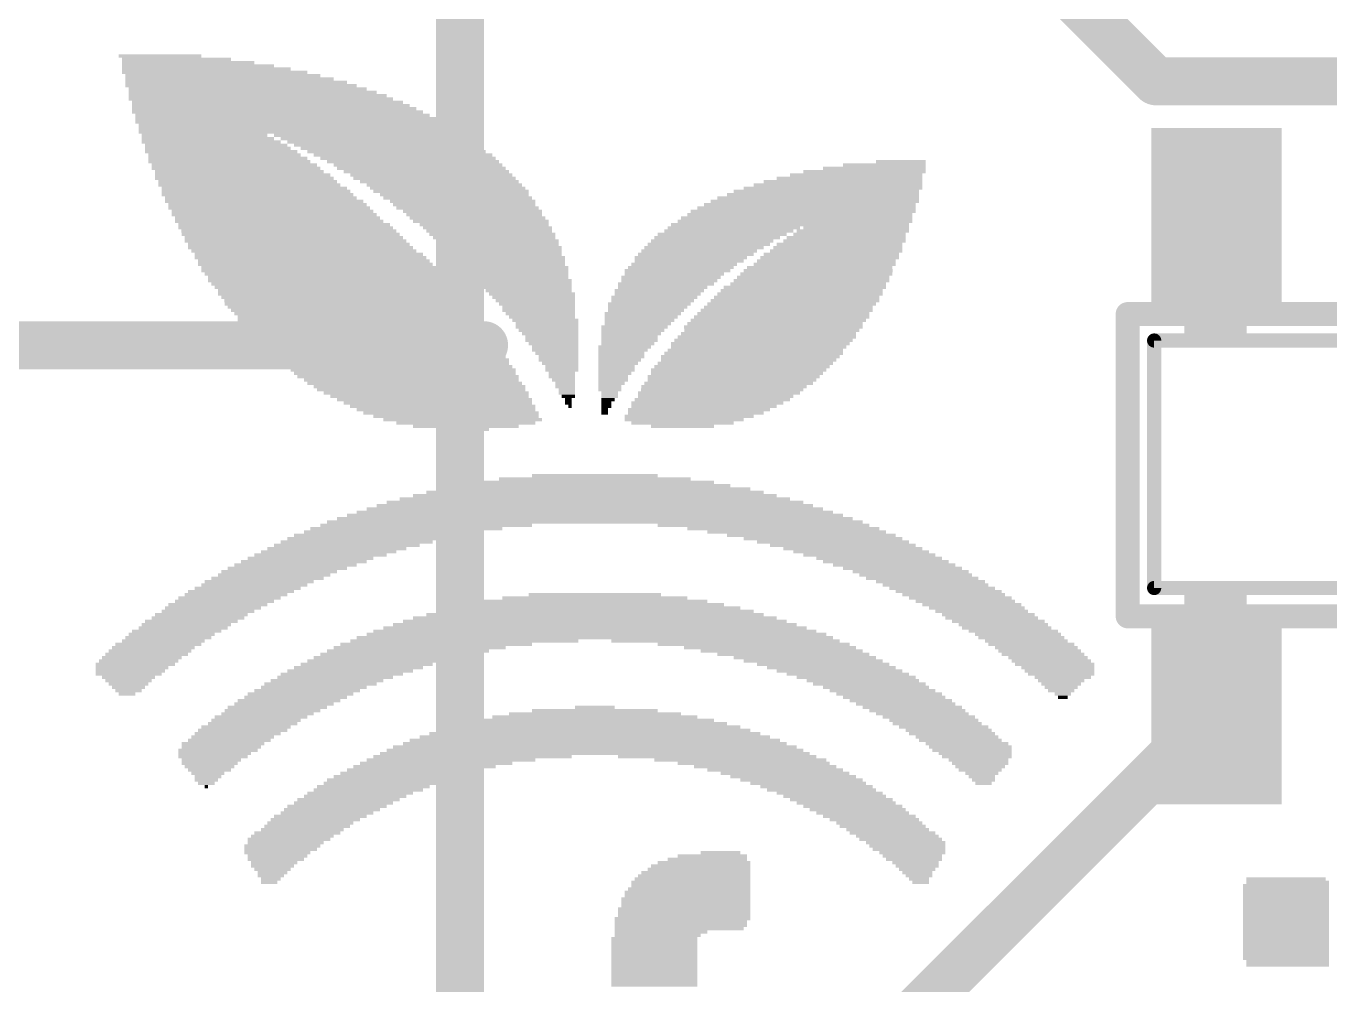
# Model space of a CAD drawing. Extents: x -6.7 to 68.6, y -6.2 to 53.6.
# Drawn here: x 17.52 to 24.42, y 6.01 to 11.09 of the extents above; entities that cross this region are included whole.
import ezdxf

# ---------------------------------------------------------------- set-up
doc = ezdxf.new("R2010")
doc.units = 0
for name, color, linetype in [('1', 12, 'CONTINUOUS'), ('16', 132, 'CONTINUOUS'), ('21', 40, 'CONTINUOUS'), ('51', 253, 'CONTINUOUS')]:
    doc.layers.add(name, color=color, linetype=linetype)

# ---------------------------------------------------------------- blocks, each defined once
blk = doc.blocks.new('RECT')
blk.add_solid([(-0.5, -0.5), (0.5, -0.5), (-0.5, 0.5), (0.5, 0.5)])

msp = doc.modelspace()

# ---------------------------------------------------------------- linework, layer by layer
at = {"layer": '1', "const_width": 0.254}
for points in [[(19.812, 14.351), (19.812, 0.127)], [(13.084, 9.398), (19.939, 9.398)], [(23.815, 7.463), (21.432, 5.08)]]:
    msp.add_lwpolyline(points, dxfattribs=at)
at = {"layer": '1', "const_width": 0.127}
for points in [[(19.939, 9.3345, 1), (19.939, 9.4615)], [(23.8599, 7.4181, 1), (23.7701, 7.5079)]]:
    msp.add_lwpolyline(points, format="xyb", dxfattribs=at)
at = {"layer": '16', "const_width": 0.254}
for points in [[(23.495, 10.795), (22.733, 11.557)], [(23.495, 10.795), (28.194, 10.795)]]:
    msp.add_lwpolyline(points, dxfattribs=at)
at = {"layer": '16', "const_width": 0.127}
for points in [[(23.495, 10.8585, 1), (23.495, 10.7315)], [(23.4501, 10.7501, 1), (23.5399, 10.8399)]]:
    msp.add_lwpolyline(points, format="xyb", dxfattribs=at)
at = {"layer": '21'}
for points, const_width in [([(23.345, 7.963), (23.345, 9.563)], 0.127), ([(23.485, 8.113), (23.485, 9.423)], 0.075), ([(23.485, 9.423), (26.035, 9.423)], 0.075), ([(26.035, 8.113), (23.485, 8.113)], 0.075)]:
    msp.add_lwpolyline(points, dxfattribs=dict(at, const_width=const_width))
for points, const_width in [([(23.3768, 9.563, 1), (23.3133, 9.563)], 0.0635), ([(23.485, 9.4418, 1), (23.485, 9.4042)], 0.0375), ([(23.5038, 9.423, 1), (23.4662, 9.423)], 0.0375), ([(23.485, 8.1318, 1), (23.485, 8.0942)], 0.0375), ([(23.4662, 8.113, 1), (23.5038, 8.113)], 0.0375), ([(23.3133, 7.963, 1), (23.3768, 7.963)], 0.0635)]:
    msp.add_lwpolyline(points, format="xyb", dxfattribs=dict(at, const_width=const_width))
at = {"layer": '51', "const_width": 0.127}
for points in [[(23.345, 9.563), (26.185, 9.563)], [(26.185, 7.963), (23.345, 7.963)]]:
    msp.add_lwpolyline(points, dxfattribs=at)
at = {"layer": '51', "const_width": 0.0635}
for points in [[(23.345, 9.5948, 1), (23.345, 9.5313)], [(23.345, 7.9947, 1), (23.345, 7.9313)]]:
    msp.add_lwpolyline(points, format="xyb", dxfattribs=at)

# ---------------------------------------------------------------- block references
at = {"layer": '1', "xscale": 0.69, "yscale": 0.99, "rotation": 180}
for p in [(23.815, 10.053), (23.815, 7.463)]:
    msp.add_blockref('RECT', p, dxfattribs=at)
at = {"layer": '21', "yscale": 0.0175}
for p, xscale in [((18.2241, 10.9295), 0.4375), ((18.3116, 10.912), 0.5775), ((18.3728, 10.8945), 0.7), ((18.4253, 10.877), 0.805), ((18.469, 10.8595), 0.8925), ((18.5128, 10.842), 0.98), ((18.5566, 10.8245), 1.0325), ((18.6528, 10.772), 1.225), ((18.5916, 10.807), 1.1025), ((18.6266, 10.7895), 1.1725), ((18.6878, 10.7545), 1.26), ((18.7141, 10.737), 1.3125), ((18.7403, 10.7195), 1.365), ((18.7578, 10.702), 1.4), ((18.7928, 10.6845), 1.435), ((18.8103, 10.667), 1.47), ((18.8278, 10.6495), 1.505), ((18.8453, 10.632), 1.54), ((18.8715, 10.6145), 1.5574), ((18.8891, 10.597), 1.5925), ((18.9065, 10.5795), 1.6275), ((18.9328, 10.562), 1.645), ((18.9415, 10.5445), 1.6625), ((18.9591, 10.527), 1.6975), ((18.4603, 10.5095), 0.665), ((18.4778, 10.492), 0.7), ((19.3266, 10.5095), 0.9975), ((19.3616, 10.492), 0.9975), ((18.4953, 10.4745), 0.735), ((18.5303, 10.4395), 0.77), ((18.5478, 10.422), 0.805), ((18.5216, 10.457), 0.7525), ((19.3878, 10.4745), 0.98), ((19.4228, 10.457), 0.98), ((19.449, 10.4395), 0.9625), ((19.4753, 10.422), 0.945), ((18.5653, 10.4045), 0.805), ((18.5828, 10.387), 0.84), ((18.5916, 10.3695), 0.8575), ((18.6178, 10.352), 0.875), ((19.5103, 10.4045), 0.945), ((19.5366, 10.387), 0.9275), ((19.5628, 10.3695), 0.91), ((19.5891, 10.352), 0.8925), ((22.0566, 10.352), 0.4375), ((22.1441, 10.3695), 0.2625), ((18.6266, 10.3345), 0.8925), ((18.6616, 10.2995), 0.9275), ((18.6703, 10.282), 0.945), ((18.6441, 10.317), 0.8925), ((19.6066, 10.3345), 0.8925), ((19.6328, 10.317), 0.875), ((19.6591, 10.2995), 0.8575), ((19.6766, 10.282), 0.8575), ((21.8728, 10.282), 0.77), ((21.9078, 10.2995), 0.7), ((21.9516, 10.317), 0.6475), ((22.004, 10.3345), 0.5425), ((18.6878, 10.2645), 0.945), ((18.6966, 10.247), 0.9625), ((18.7228, 10.2295), 0.98), ((18.7316, 10.212), 0.9975), ((19.7028, 10.2645), 0.84), ((19.7291, 10.247), 0.8225), ((19.7466, 10.2295), 0.8225), ((19.7641, 10.212), 0.8225), ((21.7503, 10.212), 0.98), ((21.7853, 10.2295), 0.945), ((21.8116, 10.247), 0.8925), ((21.8378, 10.2645), 0.84), ((18.7403, 10.1945), 1.015), ((18.7578, 10.177), 1.015), ((18.7753, 10.1595), 1.05), ((18.7928, 10.142), 1.05), ((19.7815, 10.1945), 0.7875), ((19.7991, 10.177), 0.7875), ((19.8253, 10.1595), 0.77), ((19.8341, 10.142), 0.7525), ((21.6628, 10.142), 1.12), ((21.6891, 10.1595), 1.1025), ((21.7066, 10.177), 1.0675), ((21.7328, 10.1945), 1.015), ((18.8016, 10.1245), 1.0675), ((18.8191, 10.107), 1.0675), ((18.8278, 10.0895), 1.085), ((18.8453, 10.072), 1.085), ((19.8515, 10.1245), 0.7525), ((19.8778, 10.107), 0.735), ((19.8865, 10.0895), 0.7175), ((19.9041, 10.072), 0.7175), ((21.5928, 10.072), 1.225), ((21.6103, 10.0895), 1.19), ((21.6278, 10.107), 1.19), ((21.6453, 10.1245), 1.155), ((18.8541, 10.0545), 1.1025), ((18.8803, 10.037), 1.12), ((18.8891, 10.0195), 1.1375), ((18.9065, 10.002), 1.1375), ((19.9215, 10.0545), 0.7175), ((19.9391, 10.037), 0.6825), ((19.9566, 10.0195), 0.6825), ((19.9653, 10.002), 0.665), ((21.234, 10.002), 0.6825), ((21.2603, 10.0195), 0.7), ((21.5578, 10.037), 1.26), ((21.5841, 10.0545), 1.2425), ((21.8903, 10.002), 0.595), ((21.9078, 10.0195), 0.56), ((18.9153, 9.9845), 1.155), ((18.9328, 9.967), 1.155), ((18.9415, 9.9495), 1.1725), ((18.9591, 9.932), 1.1725), ((19.9827, 9.9845), 0.6651), ((19.9916, 9.967), 0.6475), ((20.0091, 9.9495), 0.6475), ((20.0266, 9.932), 0.6125), ((21.129, 9.932), 0.6475), ((21.1466, 9.9495), 0.6475), ((21.1728, 9.967), 0.665), ((21.199, 9.9845), 0.6825), ((21.8203, 9.932), 0.665), ((21.8466, 9.9495), 0.6475), ((21.8553, 9.967), 0.63), ((21.8728, 9.9845), 0.595), ((18.9678, 9.9145), 1.19), ((18.9853, 9.897), 1.19), ((19.0115, 9.8795), 1.2075), ((19.0203, 9.862), 1.225), ((20.0441, 9.9145), 0.6125), ((20.0528, 9.897), 0.595), ((20.0616, 9.8795), 0.5775), ((20.0791, 9.862), 0.5775), ((21.0328, 9.862), 0.595), ((21.0591, 9.8795), 0.6125), ((21.0766, 9.897), 0.6125), ((21.1028, 9.9145), 0.63), ((21.7678, 9.862), 0.735), ((21.7766, 9.8795), 0.7175), ((21.8028, 9.897), 0.7), ((21.8116, 9.9145), 0.6825), ((19.0465, 9.827), 1.2425), ((19.0378, 9.8445), 1.2249), ((19.0641, 9.8095), 1.2425), ((19.0641, 9.792), 1.2425), ((20.0878, 9.8445), 0.56), ((20.0966, 9.827), 0.5425), ((20.1141, 9.8095), 0.5425), ((20.1228, 9.792), 0.525), ((20.9628, 9.792), 0.56), ((20.9803, 9.8095), 0.56), ((20.9978, 9.827), 0.56), ((21.0241, 9.8445), 0.5775), ((21.7066, 9.792), 0.7875), ((21.7153, 9.8095), 0.77), ((21.7416, 9.827), 0.7525), ((21.7503, 9.8445), 0.735), ((19.0816, 9.7745), 1.2425), ((19.1078, 9.7395), 1.26), ((19.0991, 9.757), 1.2425), ((19.1253, 9.722), 1.26), ((20.1316, 9.7745), 0.5075), ((20.1403, 9.757), 0.49), ((20.1578, 9.7395), 0.49), ((20.1666, 9.722), 0.4725), ((20.9016, 9.722), 0.5075), ((20.9278, 9.757), 0.525), ((20.9191, 9.7395), 0.5075), ((20.9453, 9.7745), 0.525), ((21.6541, 9.722), 0.8225), ((21.6715, 9.7395), 0.8225), ((21.6803, 9.757), 0.805), ((21.6978, 9.7745), 0.805), ((19.1428, 9.7045), 1.26), ((19.1603, 9.687), 1.26), ((19.1691, 9.6695), 1.2775), ((19.1866, 9.652), 1.2775), ((20.1666, 9.7045), 0.4725), ((20.1753, 9.687), 0.455), ((20.1928, 9.6695), 0.455), ((20.2016, 9.652), 0.4375), ((20.8403, 9.652), 0.455), ((20.8666, 9.687), 0.4725), ((20.8578, 9.6695), 0.455), ((20.8841, 9.7045), 0.4725), ((21.5928, 9.652), 0.875), ((21.6103, 9.6695), 0.875), ((21.6191, 9.687), 0.8575), ((21.6365, 9.7045), 0.8575), ((19.1953, 9.6345), 1.26), ((19.2041, 9.617), 1.2775), ((19.2216, 9.5995), 1.2775), ((20.2103, 9.6345), 0.42), ((20.219, 9.617), 0.4025), ((20.2278, 9.5995), 0.385), ((20.8141, 9.617), 0.4375), ((20.8053, 9.5995), 0.42), ((20.8316, 9.6345), 0.4375), ((21.5491, 9.5995), 0.8925), ((21.5665, 9.617), 0.8925), ((21.5841, 9.6345), 0.8925), ((19.2391, 9.582), 1.2775), ((19.2566, 9.5645), 1.2775), ((19.2741, 9.547), 1.2775), ((19.2741, 9.5295), 1.2775), ((20.2278, 9.582), 0.385), ((20.2366, 9.5645), 0.3675), ((20.2453, 9.547), 0.35), ((20.2628, 9.5295), 0.35), ((20.7791, 9.5645), 0.4025), ((20.7703, 9.547), 0.385), ((20.7615, 9.5295), 0.3675), ((20.7965, 9.582), 0.4025), ((21.4966, 9.5295), 0.9275), ((21.5141, 9.547), 0.9275), ((21.5228, 9.5645), 0.91), ((21.5403, 9.582), 0.91), ((19.2916, 9.512), 1.2775), ((19.309, 9.4945), 1.2775), ((19.3266, 9.477), 1.2775), ((19.3353, 9.4595), 1.26), ((20.2716, 9.512), 0.3325), ((20.2716, 9.4945), 0.3325), ((20.2803, 9.477), 0.315), ((20.289, 9.4595), 0.2975), ((20.7265, 9.477), 0.3325), ((20.7353, 9.4945), 0.35), ((20.7178, 9.4595), 0.315), ((20.7528, 9.512), 0.35), ((21.4441, 9.4595), 0.9275), ((21.4703, 9.4945), 0.945), ((21.4616, 9.477), 0.9275), ((21.4791, 9.512), 0.9275), ((19.3528, 9.442), 1.26), ((19.3703, 9.4245), 1.26), ((19.379, 9.407), 1.2425), ((19.3966, 9.3895), 1.2425), ((20.2978, 9.442), 0.28), ((20.2978, 9.4245), 0.28), ((20.3066, 9.407), 0.2625), ((20.3153, 9.3895), 0.245), ((20.6828, 9.3895), 0.28), ((20.7091, 9.442), 0.2975), ((20.7091, 9.4245), 0.2975), ((20.7003, 9.407), 0.28), ((21.4003, 9.407), 0.945), ((21.3916, 9.3895), 0.9275), ((21.4178, 9.4245), 0.945), ((21.4353, 9.442), 0.945), ((19.414, 9.372), 1.2425), ((19.4228, 9.3545), 1.225), ((19.4403, 9.337), 1.225), ((19.4578, 9.3195), 1.225), ((20.3153, 9.372), 0.245), ((20.324, 9.3545), 0.2275), ((20.3328, 9.337), 0.21), ((20.3328, 9.3195), 0.21), ((20.6741, 9.372), 0.2625), ((20.6653, 9.3545), 0.245), ((20.6653, 9.337), 0.245), ((20.6565, 9.3195), 0.2275), ((21.3478, 9.337), 0.945), ((21.3391, 9.3195), 0.9275), ((21.3653, 9.3545), 0.945), ((21.3741, 9.372), 0.9275), ((19.4666, 9.302), 1.2075), ((19.484, 9.2845), 1.2075), ((19.5103, 9.267), 1.19), ((19.5191, 9.2495), 1.1725), ((20.3416, 9.302), 0.1925), ((20.3503, 9.2845), 0.175), ((20.3503, 9.267), 0.175), ((20.3503, 9.2495), 0.14), ((20.6478, 9.302), 0.21), ((20.6391, 9.2845), 0.1925), ((20.6391, 9.267), 0.1925), ((20.6303, 9.2495), 0.175), ((21.2866, 9.267), 0.9275), ((21.2778, 9.2495), 0.91), ((21.3041, 9.2845), 0.9275), ((21.3216, 9.302), 0.9275), ((19.5366, 9.232), 1.1725), ((19.5541, 9.2145), 1.1375), ((19.5716, 9.197), 1.1375), ((19.5978, 9.1795), 1.12), ((20.3503, 9.232), 0.14), ((20.359, 9.2145), 0.1225), ((20.3678, 9.197), 0.105), ((20.3678, 9.1795), 0.105), ((20.6128, 9.197), 0.14), ((20.6041, 9.1795), 0.1225), ((20.6216, 9.232), 0.1575), ((20.6216, 9.2145), 0.1575), ((21.2078, 9.1795), 0.875), ((21.234, 9.197), 0.8925), ((21.2603, 9.232), 0.91), ((21.2516, 9.2145), 0.8925), ((19.6066, 9.162), 1.1025), ((19.6328, 9.1445), 1.085), ((19.6503, 9.127), 1.05), ((19.6766, 9.1095), 1.0325), ((20.3766, 9.162), 0.0875), ((20.3766, 9.1445), 0.0875), ((20.3853, 9.127), 0.07), ((20.3853, 9.1095), 0.035), ((20.6041, 9.162), 0.1225), ((20.6041, 9.1445), 0.0875), ((20.6041, 9.127), 0.0875), ((20.5953, 9.1095), 0.07), ((21.1466, 9.1095), 0.8225), ((21.1816, 9.1445), 0.8575), ((21.164, 9.127), 0.8225), ((21.199, 9.162), 0.8575), ((19.6941, 9.092), 0.9975), ((19.7203, 9.0745), 0.98), ((19.7378, 9.057), 0.945), ((19.7641, 9.0395), 0.9275), ((20.3853, 9.092), 0.035), ((20.3941, 9.0745), 0.0175), ((20.5866, 9.092), 0.0525), ((20.5866, 9.0745), 0.0525), ((20.5778, 9.057), 0.035), ((20.5778, 9.0395), 0.035), ((21.0766, 9.057), 0.7525), ((21.0591, 9.0395), 0.7175), ((21.1203, 9.092), 0.805), ((21.1028, 9.0745), 0.77), ((19.7903, 9.022), 0.875), ((19.8253, 9.0045), 0.84), ((19.8428, 8.987), 0.735), ((19.8428, 8.9695), 0.56), ((20.9978, 9.0045), 0.63), ((21.0241, 9.022), 0.6825), ((20.9891, 8.987), 0.5425), ((20.9891, 8.9695), 0.3325), ((19.8341, 8.952), 0.2625), ((20.5253, 8.6895), 1.015), ((20.5253, 8.707), 0.665), ((20.5253, 8.6195), 1.785), ((20.5253, 8.637), 1.645), ((20.5253, 8.6545), 1.435), ((20.5253, 8.672), 1.26), ((20.5253, 8.5495), 2.31), ((20.5253, 8.567), 2.205), ((20.5253, 8.5845), 2.065), ((20.5253, 8.602), 1.925), ((20.5253, 8.4795), 2.73), ((20.5253, 8.497), 2.625), ((20.5253, 8.5145), 2.52), ((20.5253, 8.532), 2.415), ((19.4578, 8.4095), 0.945), ((19.5278, 8.427), 1.015), ((19.6328, 8.4445), 1.12), ((20.5253, 8.462), 2.835), ((21.4178, 8.4445), 1.12), ((21.5228, 8.427), 1.015), ((21.5928, 8.4095), 0.945), ((19.2653, 8.357), 0.805), ((19.3178, 8.3745), 0.84), ((19.379, 8.392), 0.8925), ((21.6715, 8.392), 0.8925), ((21.7328, 8.3745), 0.84), ((21.7853, 8.357), 0.805), ((19.0728, 8.287), 0.7), ((19.1166, 8.3045), 0.7175), ((19.1603, 8.322), 0.735), ((19.2128, 8.3395), 0.77), ((21.8378, 8.3395), 0.77), ((21.8903, 8.322), 0.735), ((21.9341, 8.3045), 0.7175), ((21.9778, 8.287), 0.7), ((18.8978, 8.217), 0.63), ((18.9415, 8.2345), 0.6475), ((18.9853, 8.252), 0.665), ((19.0203, 8.2695), 0.665), ((22.0303, 8.2695), 0.665), ((22.0653, 8.252), 0.665), ((22.109, 8.2345), 0.6475), ((22.1528, 8.217), 0.63), ((18.7491, 8.147), 0.5775), ((18.7928, 8.1645), 0.595), ((18.8278, 8.182), 0.595), ((18.8541, 8.1995), 0.6125), ((22.1966, 8.1995), 0.6125), ((22.2228, 8.182), 0.595), ((22.2578, 8.1645), 0.595), ((22.3016, 8.147), 0.5775), ((18.6266, 8.077), 0.5425), ((18.6528, 8.0945), 0.56), ((18.6878, 8.112), 0.56), ((18.7228, 8.1295), 0.56), ((20.5253, 8.077), 0.7), ((22.3278, 8.1295), 0.56), ((22.3628, 8.112), 0.56), ((22.3978, 8.0945), 0.56), ((22.4241, 8.077), 0.5425), ((18.504, 8.007), 0.5075), ((18.5303, 8.0245), 0.525), ((18.5653, 8.042), 0.525), ((18.5916, 8.0595), 0.5425), ((20.5253, 8.007), 1.54), ((20.5253, 8.0245), 1.365), ((20.5253, 8.042), 1.19), ((20.5253, 8.0595), 0.98), ((22.4591, 8.0595), 0.5425), ((22.4853, 8.042), 0.525), ((22.5203, 8.0245), 0.525), ((22.5465, 8.007), 0.5075), ((18.3903, 7.937), 0.49), ((18.4253, 7.9545), 0.49), ((18.4428, 7.972), 0.49), ((18.4778, 7.9895), 0.49), ((20.5253, 7.937), 2.03), ((20.5253, 7.9545), 1.925), ((20.5253, 7.972), 1.785), ((20.5253, 7.9895), 1.68), ((22.5728, 7.9895), 0.49), ((22.6078, 7.972), 0.49), ((22.6253, 7.9545), 0.49), ((22.6603, 7.937), 0.49), ((18.2853, 7.867), 0.455), ((18.3116, 7.8845), 0.4725), ((18.3466, 7.902), 0.4725), ((18.3641, 7.9195), 0.4725), ((20.5341, 7.867), 2.4325), ((20.5253, 7.8845), 2.345), ((20.5253, 7.902), 2.24), ((20.5253, 7.9195), 2.135), ((22.6866, 7.9195), 0.4725), ((22.7041, 7.902), 0.4725), ((22.7391, 7.8845), 0.4725), ((22.7653, 7.867), 0.455), ((18.1891, 7.797), 0.4375), ((18.2153, 7.8145), 0.455), ((18.2416, 7.832), 0.4375), ((18.2678, 7.8495), 0.455), ((19.5978, 7.797), 0.91), ((19.6853, 7.8145), 1.015), ((19.8341, 7.832), 1.2075), ((20.5253, 7.8495), 2.52), ((21.2166, 7.832), 1.2075), ((21.3653, 7.8145), 1.015), ((21.4528, 7.797), 0.91), ((22.7828, 7.8495), 0.455), ((22.8091, 7.832), 0.4375), ((22.8353, 7.8145), 0.455), ((22.8616, 7.797), 0.4375), ((18.1103, 7.727), 0.42), ((18.1278, 7.7445), 0.42), ((18.1541, 7.762), 0.4375), ((18.1715, 7.7795), 0.4375), ((19.3703, 7.727), 0.735), ((19.414, 7.7445), 0.7525), ((19.4753, 7.762), 0.805), ((19.5366, 7.7795), 0.8575), ((21.5141, 7.7795), 0.8575), ((21.5753, 7.762), 0.805), ((21.6365, 7.7445), 0.7525), ((21.6803, 7.727), 0.735), ((22.879, 7.7795), 0.4375), ((22.8966, 7.762), 0.4375), ((22.9228, 7.7445), 0.42), ((22.9403, 7.727), 0.42), ((18.0928, 7.7095), 0.42), ((18.0753, 7.692), 0.385), ((18.0665, 7.6745), 0.3675), ((18.0578, 7.657), 0.35), ((19.1866, 7.657), 0.6475), ((19.2303, 7.6745), 0.665), ((19.2741, 7.692), 0.6825), ((19.3178, 7.7095), 0.7), ((21.7328, 7.7095), 0.7), ((21.7766, 7.692), 0.6825), ((21.8203, 7.6745), 0.665), ((21.8641, 7.657), 0.6475), ((22.9578, 7.7095), 0.42), ((22.9753, 7.692), 0.385), ((22.984, 7.6745), 0.3675), ((22.9928, 7.657), 0.35), ((18.0578, 7.6395), 0.28), ((18.0578, 7.622), 0.245), ((18.0578, 7.6045), 0.21), ((18.0578, 7.587), 0.175), ((19.0378, 7.587), 0.56), ((19.0728, 7.6045), 0.595), ((19.1078, 7.622), 0.595), ((19.1516, 7.6395), 0.6125), ((21.9078, 7.6395), 0.63), ((21.9428, 7.622), 0.595), ((21.9778, 7.6045), 0.595), ((22.0128, 7.587), 0.56), ((23.0016, 7.6395), 0.2975), ((22.9928, 7.622), 0.245), ((22.9928, 7.6045), 0.21), ((22.9928, 7.587), 0.175), ((18.0578, 7.5695), 0.14), ((18.0491, 7.552), 0.0875), ((18.9065, 7.517), 0.5425), ((18.9415, 7.5345), 0.5425), ((18.9678, 7.552), 0.56), ((19.0028, 7.5695), 0.56), ((22.0478, 7.5695), 0.56), ((22.0828, 7.552), 0.56), ((22.109, 7.5345), 0.5425), ((22.1441, 7.517), 0.5425), ((22.9928, 7.5695), 0.14), ((23.0016, 7.552), 0.0875), ((23.0016, 7.5345), 0.0525), ((18.7928, 7.447), 0.49), ((18.8191, 7.4645), 0.5075), ((18.8453, 7.482), 0.525), ((18.8803, 7.4995), 0.525), ((20.5253, 7.447), 0.91), ((20.5253, 7.4645), 0.665), ((20.5253, 7.482), 0.21), ((22.1703, 7.4995), 0.525), ((22.2053, 7.482), 0.525), ((22.2316, 7.4645), 0.5075), ((22.2578, 7.447), 0.49), ((18.6791, 7.377), 0.4725), ((18.7141, 7.3945), 0.4725), ((18.7316, 7.412), 0.4725), ((18.7578, 7.4295), 0.49), ((20.5253, 7.377), 1.54), ((20.5253, 7.3945), 1.4), ((20.5253, 7.412), 1.26), ((20.5253, 7.4295), 1.085), ((22.2928, 7.4295), 0.49), ((22.3191, 7.412), 0.4725), ((22.3366, 7.3945), 0.4725), ((22.3716, 7.377), 0.4725), ((18.5916, 7.307), 0.4375), ((18.609, 7.3245), 0.4375), ((18.6353, 7.342), 0.455), ((18.6616, 7.3595), 0.4725), ((20.5253, 7.307), 1.96), ((20.5253, 7.3245), 1.855), ((20.5252, 7.342), 1.7501), ((20.5253, 7.3595), 1.645), ((22.3978, 7.3595), 0.455), ((22.4153, 7.342), 0.455), ((22.4415, 7.3245), 0.4375), ((22.4591, 7.307), 0.4375), ((18.5303, 7.2545), 0.42), ((18.5128, 7.237), 0.385), ((18.5566, 7.2895), 0.4375), ((18.5478, 7.272), 0.42), ((20.5253, 7.237), 2.275), ((20.5253, 7.2545), 2.205), ((20.5253, 7.272), 2.135), ((20.5253, 7.2895), 2.03), ((22.4941, 7.2895), 0.4375), ((22.5115, 7.272), 0.4375), ((22.5203, 7.2545), 0.42), ((22.5378, 7.237), 0.385), ((18.504, 7.2195), 0.3675), ((18.4953, 7.202), 0.315), ((18.4866, 7.1845), 0.2975), ((19.6853, 7.1845), 0.805), ((19.7641, 7.202), 0.8925), ((19.8778, 7.2195), 1.05), ((21.1728, 7.2195), 1.05), ((21.2953, 7.202), 0.91), ((21.3653, 7.1845), 0.805), ((22.5465, 7.2195), 0.3675), ((22.5553, 7.202), 0.315), ((22.5641, 7.1845), 0.2975), ((18.4866, 7.167), 0.2625), ((18.4866, 7.1495), 0.2275), ((18.4778, 7.132), 0.175), ((18.4778, 7.1145), 0.14), ((19.4753, 7.1145), 0.665), ((19.5191, 7.132), 0.6825), ((19.5716, 7.1495), 0.7175), ((19.6241, 7.167), 0.7525), ((21.4266, 7.167), 0.7525), ((21.4791, 7.1495), 0.7175), ((21.5315, 7.132), 0.6825), ((21.5753, 7.1145), 0.665), ((22.5641, 7.167), 0.2625), ((22.5641, 7.1495), 0.2275), ((22.5728, 7.132), 0.175), ((22.5728, 7.1145), 0.14), ((18.469, 7.097), 0.1225), ((18.469, 7.0795), 0.0875), ((18.469, 7.062), 0.0175), ((19.3266, 7.0445), 0.5775), ((19.3528, 7.062), 0.5949), ((19.3966, 7.0795), 0.6125), ((19.4316, 7.097), 0.6475), ((21.6191, 7.097), 0.6475), ((21.6541, 7.0795), 0.6125), ((21.6978, 7.062), 0.595), ((21.7241, 7.0445), 0.5775), ((22.5816, 7.097), 0.1225), ((22.5816, 7.0795), 0.0875), ((19.1953, 6.9745), 0.525), ((19.2216, 6.992), 0.5425), ((19.2566, 7.0095), 0.5425), ((19.2828, 7.027), 0.56), ((21.7678, 7.027), 0.56), ((21.7941, 7.0095), 0.5425), ((21.8291, 6.992), 0.5425), ((21.8553, 6.9745), 0.525), ((19.0728, 6.9045), 0.49), ((19.1078, 6.922), 0.49), ((19.1341, 6.9395), 0.5075), ((19.1603, 6.957), 0.525), ((21.8903, 6.957), 0.525), ((21.9166, 6.9395), 0.5075), ((21.9428, 6.922), 0.49), ((21.9778, 6.9045), 0.49), ((18.9765, 6.8345), 0.4375), ((19.0028, 6.852), 0.455), ((19.0203, 6.8695), 0.455), ((19.0465, 6.887), 0.4725), ((22.004, 6.887), 0.4725), ((22.0303, 6.8695), 0.455), ((22.0478, 6.852), 0.455), ((22.074, 6.8345), 0.4375), ((18.9065, 6.782), 0.4375), ((18.8891, 6.7645), 0.4025), ((18.9241, 6.7995), 0.4375), ((18.9503, 6.817), 0.455), ((22.1003, 6.817), 0.455), ((22.1266, 6.7995), 0.4375), ((22.1441, 6.782), 0.4375), ((22.1703, 6.7645), 0.42), ((18.8715, 6.747), 0.4025), ((18.8628, 6.7295), 0.385), ((18.8453, 6.712), 0.35), ((18.8453, 6.6945), 0.315), ((21.1466, 6.6945), 0.3675), ((21.1903, 6.712), 0.21), ((22.1791, 6.747), 0.4025), ((22.1878, 6.7295), 0.385), ((22.2053, 6.712), 0.35), ((22.2053, 6.6945), 0.315), ((18.8366, 6.677), 0.2975), ((18.8278, 6.6595), 0.245), ((18.8191, 6.642), 0.2275), ((18.8191, 6.6245), 0.1925), ((21.0766, 6.6245), 0.5425), ((21.0853, 6.642), 0.525), ((21.1028, 6.6595), 0.49), ((21.1203, 6.677), 0.42), ((22.2141, 6.677), 0.2975), ((22.2228, 6.6595), 0.245), ((22.2316, 6.642), 0.2275), ((22.2316, 6.6245), 0.1925), ((18.8191, 6.607), 0.1575), ((18.8103, 6.5895), 0.14), ((18.8103, 6.572), 0.105), ((18.8016, 6.5545), 0.0875), ((21.0328, 6.5545), 0.63), ((21.0416, 6.572), 0.6125), ((21.0503, 6.5895), 0.595), ((21.0591, 6.607), 0.5775), ((22.2316, 6.607), 0.1575), ((22.2403, 6.5895), 0.14), ((22.2403, 6.572), 0.105), ((22.2491, 6.5545), 0.0875), ((24.1828, 6.572), 0.42), ((24.1915, 6.5545), 0.4375), ((21.0153, 6.502), 0.665), ((21.0153, 6.4845), 0.665), ((21.0241, 6.5195), 0.6475), ((21.0328, 6.537), 0.63), ((24.1828, 6.537), 0.455), ((24.1828, 6.5195), 0.455), ((24.1828, 6.502), 0.455), ((24.1828, 6.4845), 0.455), ((20.9978, 6.4145), 0.7), ((21.0066, 6.467), 0.6825), ((21.0066, 6.4495), 0.6825), ((21.0066, 6.432), 0.6825), ((24.1828, 6.467), 0.455), ((24.1828, 6.4495), 0.455), ((24.1828, 6.432), 0.455), ((24.1828, 6.4145), 0.455), ((20.9891, 6.362), 0.7175), ((20.9803, 6.3445), 0.7), ((20.9978, 6.397), 0.7), ((20.9978, 6.3795), 0.7), ((24.1828, 6.397), 0.455), ((24.1828, 6.3795), 0.455), ((24.1828, 6.362), 0.455), ((24.1828, 6.3445), 0.455), ((20.9803, 6.327), 0.7), ((20.9716, 6.3095), 0.6825), ((20.8753, 6.292), 0.49), ((20.8578, 6.2745), 0.455), ((24.1828, 6.327), 0.455), ((24.1828, 6.3095), 0.455), ((24.1828, 6.292), 0.455), ((24.1828, 6.2745), 0.455), ((20.8403, 6.257), 0.455), ((20.8403, 6.2395), 0.455), ((20.8403, 6.222), 0.455), ((20.8403, 6.2045), 0.455), ((24.1828, 6.257), 0.455), ((24.1828, 6.2395), 0.455), ((24.1828, 6.222), 0.455), ((24.1828, 6.2045), 0.455), ((20.8403, 6.187), 0.455), ((20.8403, 6.1695), 0.455), ((20.8403, 6.152), 0.455), ((20.8403, 6.1345), 0.455), ((24.1828, 6.187), 0.455), ((24.1828, 6.1695), 0.455), ((24.1828, 6.152), 0.455), ((24.1915, 6.1345), 0.4375), ((20.8403, 6.117), 0.455), ((20.8403, 6.0995), 0.455), ((20.8403, 6.082), 0.455), ((20.8403, 6.0645), 0.455), ((24.1915, 6.117), 0.4375), ((20.8403, 6.047), 0.455), ((20.8403, 6.0295), 0.455), ((20.8403, 6.012), 0.455)]:
    msp.add_blockref('RECT', p, dxfattribs=dict(at, xscale=xscale))
at = {"layer": '51', "xscale": 0.33, "yscale": 0.75, "rotation": 180}
for p in [(23.81, 9.808), (23.81, 7.718)]:
    msp.add_blockref('RECT', p, dxfattribs=at)

doc.saveas('drawing.dxf')
